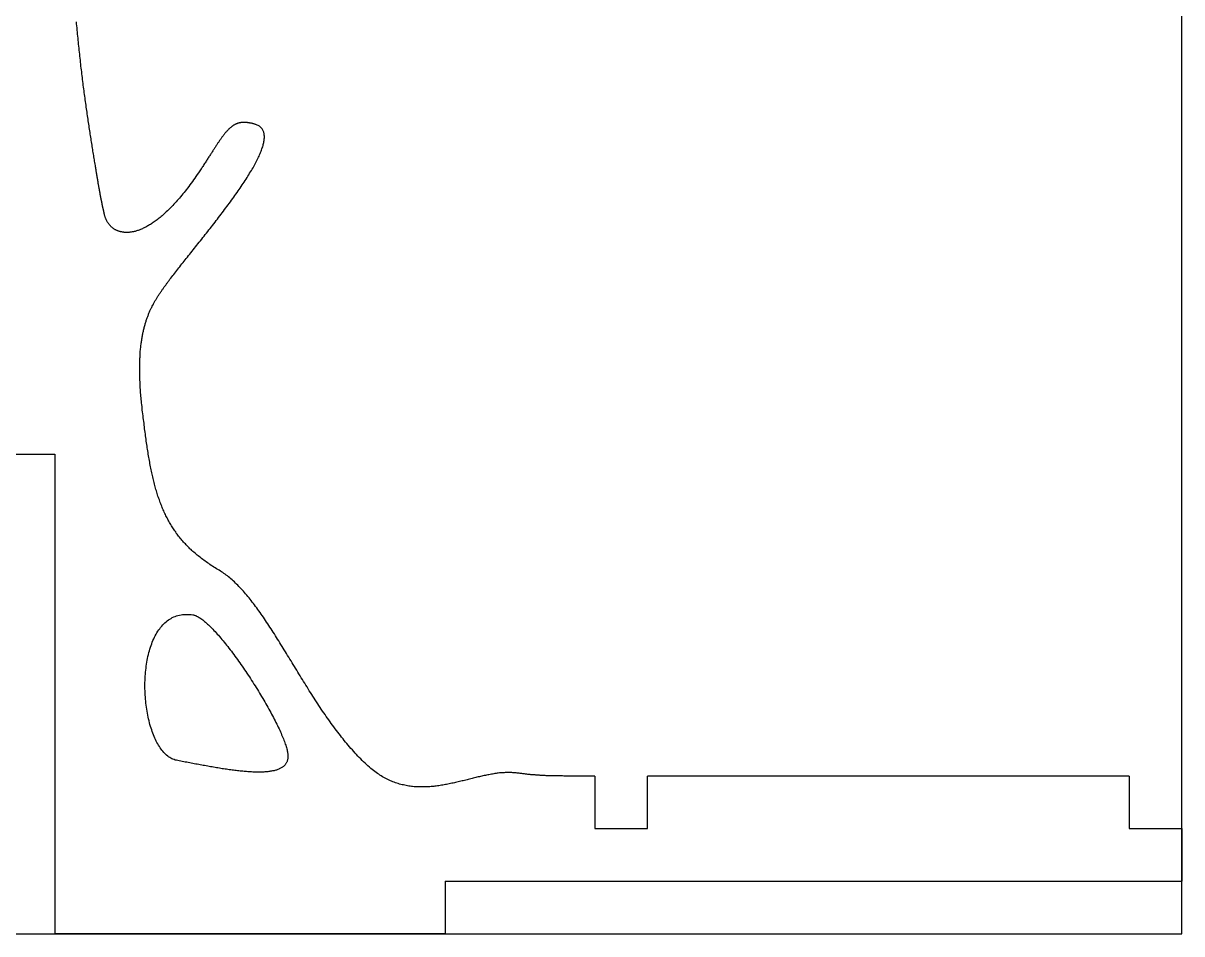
# Model space of a CAD drawing. Extents: x -220 to 640, y 0 to 300.
# Drawn here: x -130.1 to -20, y 0 to 86.6 of the extents above; entities that cross this region are included whole.
import ezdxf

# ---------------------------------------------------------------- set-up
doc = ezdxf.new("R2010")
doc.units = 0
doc.layers.get('0').update_dxf_attribs({"linetype": 'CONTINUOUS'})
doc.layers.add('FT_MACHINE', color=253, linetype='CONTINUOUS')

msp = doc.modelspace()

# ---------------------------------------------------------------- linework, layer by layer
for p, q in [((-132.09, 45.61), (-127.09, 45.61)), ((-127.09, 45.61), (-127.09, 0)), ((-75.78, 15), (-75.78, 10)), ((-25, 15), (-70.78, 15)), ((-70.78, 10), (-70.78, 15)), ((-25, 15), (-25, 10)), ((-75.78, 10), (-70.78, 10)), ((-25, 10), (-20, 10)), ((-20, 10), (-20, 5)), ((-90, 5), (-20, 5)), ((-90, 5), (-90, 0)), ((-90, 0), (-127.09, 0))]:
    msp.add_line(p, q)
for points in [[(-123.24, 73.05, 0), (-123.27, 73.18, 0), (-123.29, 73.31, 0), (-123.31, 73.44, 0), (-123.33, 73.58, 0), (-123.35, 73.71, 0), (-123.38, 73.85, 0), (-123.4, 73.99, 0), (-123.42, 74.13, 0), (-123.44, 74.27, 0), (-123.47, 74.41, 0), (-123.49, 74.55, 0), (-123.51, 74.69, 0), (-123.53, 74.84, 0), (-123.56, 74.98, 0), (-123.58, 75.13, 0), (-123.61, 75.28, 0), (-123.63, 75.43, 0), (-123.65, 75.57, 0), (-123.68, 75.73, 0), (-123.7, 75.88, 0), (-123.72, 76.03, 0), (-123.75, 76.18, 0), (-123.77, 76.34, 0), (-123.8, 76.49, 0), (-123.82, 76.65, 0), (-123.84, 76.81, 0), (-123.87, 76.97, 0), (-123.89, 77.13, 0), (-123.91, 77.29, 0), (-123.94, 77.45, 0), (-123.96, 77.61, 0), (-123.99, 77.77, 0), (-124.01, 77.94, 0), (-124.03, 78.1, 0), (-124.06, 78.27, 0), (-124.08, 78.43, 0), (-124.11, 78.6, 0), (-124.13, 78.77, 0), (-124.15, 78.94, 0), (-124.18, 79.11, 0), (-124.2, 79.28, 0), (-124.22, 79.45, 0), (-124.25, 79.62, 0), (-124.27, 79.8, 0), (-124.29, 79.97, 0), (-124.32, 80.15, 0), (-124.34, 80.32, 0), (-124.36, 80.5, 0), (-124.39, 80.68, 0), (-124.41, 80.85, 0), (-124.43, 81.03, 0), (-124.45, 81.21, 0), (-124.48, 81.39, 0), (-124.5, 81.57, 0), (-124.52, 81.76, 0), (-124.54, 81.94, 0), (-124.56, 82.12, 0), (-124.59, 82.3, 0), (-124.61, 82.49, 0), (-124.63, 82.67, 0), (-124.65, 82.86, 0), (-124.67, 83.05, 0), (-124.69, 83.23, 0), (-124.71, 83.42, 0), (-124.73, 83.61, 0), (-124.75, 83.8, 0), (-124.77, 83.99, 0), (-124.79, 84.18, 0), (-124.81, 84.37, 0), (-124.83, 84.56, 0), (-124.85, 84.75, 0), (-124.87, 84.95, 0), (-124.89, 85.14, 0), (-124.91, 85.33, 0), (-124.93, 85.53, 0), (-124.95, 85.72, 0), (-124.96, 85.92, 0), (-124.98, 86.12, 0), (-125, 86.31, 0), (-125.02, 86.51, 0), (-125.03, 86.71, 0)], [(-108.01, 76.94, 0), (-108.07, 76.96, 0), (-108.13, 76.97, 0), (-108.18, 76.99, 0), (-108.24, 77.01, 0), (-108.29, 77.02, 0), (-108.35, 77.03, 0), (-108.4, 77.05, 0), (-108.45, 77.06, 0), (-108.5, 77.07, 0), (-108.56, 77.08, 0), (-108.61, 77.09, 0), (-108.66, 77.1, 0), (-108.71, 77.11, 0), (-108.75, 77.11, 0), (-108.8, 77.12, 0), (-108.85, 77.13, 0), (-108.9, 77.13, 0), (-108.94, 77.13, 0), (-108.99, 77.14, 0), (-109.04, 77.14, 0), (-109.08, 77.14, 0), (-109.12, 77.14, 0), (-109.17, 77.14, 0), (-109.21, 77.14, 0), (-109.25, 77.14, 0), (-109.3, 77.13, 0), (-109.34, 77.13, 0), (-109.38, 77.12, 0), (-109.42, 77.12, 0), (-109.46, 77.11, 0), (-109.5, 77.1, 0), (-109.54, 77.09, 0), (-109.58, 77.09, 0), (-109.62, 77.08, 0), (-109.66, 77.06, 0), (-109.7, 77.05, 0), (-109.74, 77.04, 0), (-109.78, 77.03, 0), (-109.81, 77.01, 0), (-109.85, 77, 0), (-109.89, 76.98, 0), (-109.92, 76.96, 0), (-109.96, 76.94, 0), (-110, 76.93, 0), (-110.03, 76.91, 0), (-110.07, 76.89, 0), (-110.1, 76.86, 0), (-110.14, 76.84, 0), (-110.17, 76.82, 0), (-110.21, 76.79, 0), (-110.24, 76.77, 0), (-110.28, 76.74, 0), (-110.31, 76.72, 0), (-110.35, 76.69, 0), (-110.38, 76.66, 0), (-110.42, 76.63, 0), (-110.45, 76.6, 0), (-110.49, 76.57, 0), (-110.52, 76.54, 0), (-110.55, 76.51, 0), (-110.59, 76.47, 0), (-110.62, 76.44, 0), (-110.66, 76.4, 0), (-110.69, 76.37, 0), (-110.72, 76.33, 0), (-110.76, 76.29, 0), (-110.79, 76.25, 0), (-110.83, 76.21, 0), (-110.86, 76.17, 0), (-110.9, 76.13, 0), (-110.93, 76.09, 0), (-110.97, 76.05, 0), (-111, 76, 0), (-111.04, 75.96, 0), (-111.07, 75.91, 0), (-111.11, 75.87, 0), (-111.14, 75.82, 0), (-111.18, 75.77, 0), (-111.22, 75.72, 0), (-111.25, 75.67, 0), (-111.29, 75.62, 0), (-111.32, 75.57, 0), (-111.36, 75.52, 0), (-111.4, 75.46, 0), (-111.44, 75.41, 0), (-111.47, 75.35, 0), (-111.51, 75.3, 0), (-111.55, 75.24, 0), (-111.59, 75.18, 0), (-111.63, 75.13, 0), (-111.67, 75.07, 0), (-111.71, 75.01, 0), (-111.75, 74.94, 0), (-111.79, 74.88, 0), (-111.83, 74.82, 0), (-111.87, 74.76, 0), (-111.91, 74.69, 0), (-111.96, 74.63, 0), (-112, 74.56, 0), (-112.04, 74.49, 0), (-112.09, 74.42, 0), (-112.13, 74.35, 0), (-112.18, 74.28, 0), (-112.22, 74.21, 0), (-112.27, 74.14, 0), (-112.31, 74.07, 0), (-112.36, 74, 0), (-112.41, 73.92, 0), (-112.46, 73.85, 0), (-112.51, 73.77, 0), (-112.56, 73.69, 0), (-112.61, 73.62, 0), (-112.66, 73.54, 0), (-112.71, 73.46, 0), (-112.76, 73.38, 0), (-112.81, 73.3, 0), (-112.87, 73.22, 0), (-112.92, 73.13, 0), (-112.97, 73.05, 0), (-113.03, 72.96, 0), (-113.09, 72.88, 0), (-113.14, 72.79, 0), (-113.2, 72.71, 0), (-113.26, 72.62, 0), (-113.32, 72.53, 0), (-113.38, 72.44, 0), (-113.44, 72.35, 0)], [(-116.4, 61.9, 0), (-116.32, 62, 0), (-116.23, 62.11, 0), (-116.15, 62.23, 0), (-116.06, 62.34, 0), (-115.98, 62.45, 0), (-115.89, 62.57, 0), (-115.8, 62.69, 0), (-115.7, 62.81, 0), (-115.61, 62.93, 0), (-115.51, 63.05, 0), (-115.42, 63.17, 0), (-115.32, 63.3, 0), (-115.22, 63.42, 0), (-115.12, 63.55, 0), (-115.02, 63.68, 0), (-114.91, 63.81, 0), (-114.81, 63.94, 0), (-114.7, 64.07, 0), (-114.6, 64.21, 0), (-114.49, 64.34, 0), (-114.38, 64.48, 0), (-114.27, 64.62, 0), (-114.16, 64.75, 0), (-114.05, 64.89, 0), (-113.94, 65.03, 0), (-113.83, 65.17, 0), (-113.72, 65.31, 0), (-113.6, 65.46, 0), (-113.49, 65.6, 0), (-113.38, 65.74, 0), (-113.26, 65.89, 0), (-113.14, 66.03, 0), (-113.03, 66.18, 0), (-112.91, 66.32, 0), (-112.8, 66.47, 0), (-112.68, 66.61, 0), (-112.57, 66.76, 0), (-112.45, 66.91, 0), (-112.33, 67.06, 0), (-112.22, 67.21, 0), (-112.1, 67.35, 0), (-111.99, 67.5, 0), (-111.87, 67.65, 0), (-111.76, 67.8, 0), (-111.64, 67.95, 0), (-111.53, 68.1, 0), (-111.41, 68.25, 0), (-111.3, 68.4, 0), (-111.18, 68.55, 0), (-111.07, 68.7, 0), (-110.96, 68.85, 0), (-110.85, 69, 0), (-110.74, 69.15, 0), (-110.63, 69.29, 0), (-110.52, 69.44, 0), (-110.41, 69.59, 0), (-110.3, 69.74, 0), (-110.19, 69.89, 0), (-110.09, 70.03, 0), (-109.98, 70.18, 0), (-109.88, 70.32, 0), (-109.78, 70.47, 0), (-109.68, 70.62, 0), (-109.58, 70.76, 0), (-109.48, 70.9, 0), (-109.38, 71.05, 0), (-109.29, 71.19, 0), (-109.19, 71.33, 0), (-109.1, 71.47, 0), (-109.01, 71.61, 0), (-108.92, 71.75, 0), (-108.83, 71.89, 0), (-108.74, 72.02, 0), (-108.66, 72.16, 0), (-108.58, 72.3, 0), (-108.5, 72.43, 0), (-108.42, 72.56, 0), (-108.34, 72.69, 0), (-108.26, 72.82, 0), (-108.19, 72.95, 0), (-108.12, 73.08, 0), (-108.05, 73.21, 0), (-107.98, 73.33, 0), (-107.92, 73.46, 0), (-107.86, 73.58, 0), (-107.8, 73.7, 0), (-107.74, 73.82, 0), (-107.69, 73.94, 0), (-107.64, 74.06, 0), (-107.58, 74.17, 0), (-107.54, 74.28, 0), (-107.49, 74.4, 0), (-107.45, 74.51, 0), (-107.41, 74.61, 0), (-107.38, 74.72, 0), (-107.34, 74.82, 0), (-107.31, 74.93, 0), (-107.29, 75.03, 0), (-107.26, 75.13, 0), (-107.24, 75.22, 0), (-107.22, 75.32, 0), (-107.21, 75.41, 0), (-107.2, 75.5, 0), (-107.19, 75.59, 0), (-107.18, 75.67, 0), (-107.18, 75.76, 0), (-107.18, 75.84, 0), (-107.19, 75.92, 0), (-107.2, 76, 0), (-107.21, 76.07, 0), (-107.22, 76.14, 0), (-107.24, 76.21, 0), (-107.27, 76.28, 0), (-107.29, 76.34, 0), (-107.33, 76.41, 0), (-107.36, 76.47, 0), (-107.4, 76.52, 0), (-107.44, 76.58, 0), (-107.49, 76.63, 0), (-107.54, 76.68, 0), (-107.59, 76.72, 0), (-107.65, 76.77, 0), (-107.72, 76.81, 0), (-107.78, 76.84, 0), (-107.86, 76.88, 0), (-107.93, 76.91, 0), (-108.01, 76.94, 0)], [(-122.36, 68.32, 0), (-122.37, 68.36, 0), (-122.38, 68.4, 0), (-122.39, 68.45, 0), (-122.4, 68.49, 0), (-122.41, 68.53, 0), (-122.42, 68.57, 0), (-122.43, 68.61, 0), (-122.44, 68.65, 0), (-122.45, 68.69, 0), (-122.45, 68.73, 0), (-122.46, 68.77, 0), (-122.47, 68.82, 0), (-122.48, 68.86, 0), (-122.49, 68.9, 0), (-122.5, 68.94, 0), (-122.51, 68.98, 0), (-122.52, 69.02, 0), (-122.53, 69.06, 0), (-122.54, 69.1, 0), (-122.55, 69.14, 0), (-122.55, 69.18, 0), (-122.56, 69.22, 0), (-122.57, 69.26, 0), (-122.58, 69.3, 0), (-122.59, 69.34, 0), (-122.6, 69.38, 0), (-122.6, 69.42, 0), (-122.61, 69.46, 0), (-122.62, 69.5, 0), (-122.63, 69.54, 0), (-122.64, 69.58, 0), (-122.64, 69.62, 0), (-122.65, 69.66, 0), (-122.66, 69.7, 0), (-122.67, 69.74, 0), (-122.68, 69.78, 0), (-122.68, 69.82, 0), (-122.69, 69.86, 0), (-122.7, 69.9, 0), (-122.71, 69.94, 0), (-122.72, 69.98, 0), (-122.72, 70.02, 0), (-122.73, 70.06, 0), (-122.74, 70.09, 0), (-122.75, 70.13, 0), (-122.75, 70.17, 0), (-122.76, 70.21, 0), (-122.77, 70.25, 0), (-122.77, 70.29, 0), (-122.78, 70.33, 0), (-122.79, 70.37, 0), (-122.8, 70.4, 0), (-122.8, 70.44, 0), (-122.81, 70.48, 0), (-122.82, 70.52, 0), (-122.82, 70.56, 0), (-122.83, 70.59, 0), (-122.84, 70.63, 0), (-122.84, 70.67, 0), (-122.85, 70.71, 0), (-122.86, 70.75, 0), (-122.86, 70.78, 0), (-122.87, 70.82, 0), (-122.88, 70.86, 0), (-122.89, 70.9, 0), (-122.89, 70.93, 0), (-122.9, 70.97, 0), (-122.91, 71.01, 0), (-122.91, 71.04, 0), (-122.92, 71.08, 0), (-122.92, 71.12, 0), (-122.93, 71.16, 0), (-122.94, 71.19, 0), (-122.94, 71.23, 0), (-122.95, 71.27, 0), (-122.96, 71.3, 0), (-122.96, 71.34, 0), (-122.97, 71.37, 0), (-122.97, 71.41, 0), (-122.98, 71.45, 0), (-122.99, 71.48, 0), (-122.99, 71.52, 0), (-123, 71.55, 0), (-123, 71.59, 0), (-123.01, 71.63, 0), (-123.02, 71.66, 0), (-123.02, 71.7, 0), (-123.03, 71.73, 0), (-123.03, 71.77, 0), (-123.04, 71.8, 0), (-123.05, 71.84, 0), (-123.05, 71.87, 0), (-123.06, 71.91, 0), (-123.06, 71.94, 0), (-123.07, 71.98, 0), (-123.08, 72.01, 0), (-123.08, 72.05, 0), (-123.09, 72.08, 0), (-123.09, 72.12, 0), (-123.1, 72.15, 0), (-123.1, 72.19, 0), (-123.11, 72.22, 0), (-123.11, 72.25, 0), (-123.12, 72.29, 0), (-123.12, 72.32, 0), (-123.13, 72.36, 0), (-123.14, 72.39, 0), (-123.14, 72.42, 0), (-123.15, 72.46, 0), (-123.15, 72.49, 0), (-123.16, 72.52, 0), (-123.16, 72.56, 0), (-123.17, 72.59, 0), (-123.17, 72.62, 0), (-123.18, 72.66, 0), (-123.19, 72.69, 0), (-123.19, 72.72, 0), (-123.2, 72.76, 0), (-123.2, 72.79, 0), (-123.21, 72.82, 0), (-123.21, 72.85, 0), (-123.22, 72.89, 0), (-123.22, 72.92, 0), (-123.23, 72.95, 0), (-123.23, 72.98, 0), (-123.24, 73.01, 0), (-123.24, 73.05, 0)], [(-113.44, 72.35, 0), (-113.56, 72.17, 0), (-113.68, 72, 0), (-113.79, 71.84, 0), (-113.91, 71.67, 0), (-114.02, 71.51, 0), (-114.14, 71.36, 0), (-114.25, 71.2, 0), (-114.37, 71.05, 0), (-114.48, 70.9, 0), (-114.59, 70.76, 0), (-114.7, 70.61, 0), (-114.81, 70.48, 0), (-114.92, 70.34, 0), (-115.03, 70.21, 0), (-115.14, 70.07, 0), (-115.25, 69.95, 0), (-115.36, 69.82, 0), (-115.47, 69.7, 0), (-115.57, 69.58, 0), (-115.68, 69.46, 0), (-115.78, 69.35, 0), (-115.89, 69.24, 0), (-115.99, 69.13, 0), (-116.1, 69.03, 0), (-116.2, 68.92, 0), (-116.3, 68.82, 0), (-116.4, 68.72, 0), (-116.5, 68.63, 0), (-116.6, 68.54, 0), (-116.7, 68.45, 0), (-116.8, 68.36, 0), (-116.9, 68.27, 0), (-116.99, 68.19, 0), (-117.09, 68.11, 0), (-117.18, 68.03, 0), (-117.28, 67.96, 0), (-117.37, 67.89, 0), (-117.47, 67.82, 0), (-117.56, 67.75, 0), (-117.65, 67.68, 0), (-117.74, 67.62, 0), (-117.83, 67.56, 0), (-117.92, 67.5, 0), (-118.01, 67.44, 0), (-118.1, 67.39, 0), (-118.19, 67.34, 0), (-118.27, 67.29, 0), (-118.36, 67.24, 0), (-118.44, 67.19, 0), (-118.53, 67.15, 0), (-118.61, 67.11, 0), (-118.69, 67.07, 0), (-118.77, 67.03, 0), (-118.85, 67, 0), (-118.94, 66.96, 0), (-119.01, 66.93, 0), (-119.09, 66.9, 0), (-119.17, 66.87, 0), (-119.25, 66.85, 0), (-119.32, 66.82, 0), (-119.4, 66.8, 0), (-119.47, 66.78, 0), (-119.55, 66.76, 0), (-119.62, 66.75, 0), (-119.69, 66.73, 0), (-119.76, 66.72, 0), (-119.83, 66.71, 0), (-119.9, 66.7, 0), (-119.97, 66.69, 0), (-120.04, 66.68, 0), (-120.11, 66.68, 0), (-120.17, 66.68, 0), (-120.24, 66.67, 0), (-120.3, 66.67, 0), (-120.36, 66.68, 0), (-120.43, 66.68, 0), (-120.49, 66.68, 0), (-120.55, 66.69, 0), (-120.61, 66.7, 0), (-120.67, 66.71, 0), (-120.73, 66.72, 0), (-120.78, 66.73, 0), (-120.84, 66.74, 0), (-120.89, 66.76, 0), (-120.95, 66.77, 0), (-121, 66.79, 0), (-121.06, 66.81, 0), (-121.11, 66.83, 0), (-121.16, 66.85, 0), (-121.21, 66.87, 0), (-121.26, 66.89, 0), (-121.31, 66.92, 0), (-121.35, 66.94, 0), (-121.4, 66.97, 0), (-121.44, 67, 0), (-121.49, 67.03, 0), (-121.53, 67.06, 0), (-121.57, 67.09, 0), (-121.61, 67.12, 0), (-121.65, 67.15, 0), (-121.69, 67.18, 0), (-121.73, 67.22, 0), (-121.77, 67.25, 0), (-121.81, 67.29, 0), (-121.84, 67.33, 0), (-121.88, 67.37, 0), (-121.91, 67.41, 0), (-121.94, 67.44, 0), (-121.97, 67.49, 0), (-122, 67.53, 0), (-122.03, 67.57, 0), (-122.06, 67.61, 0), (-122.09, 67.65, 0), (-122.11, 67.7, 0), (-122.14, 67.74, 0), (-122.16, 67.79, 0), (-122.19, 67.83, 0), (-122.21, 67.88, 0), (-122.23, 67.93, 0), (-122.25, 67.98, 0), (-122.27, 68.02, 0), (-122.29, 68.07, 0), (-122.3, 68.12, 0), (-122.32, 68.17, 0), (-122.33, 68.22, 0), (-122.35, 68.27, 0), (-122.36, 68.32, 0)], [(-118.78, 49.79, 0), (-118.8, 49.96, 0), (-118.81, 50.13, 0), (-118.83, 50.3, 0), (-118.85, 50.47, 0), (-118.87, 50.63, 0), (-118.88, 50.8, 0), (-118.9, 50.96, 0), (-118.91, 51.12, 0), (-118.92, 51.28, 0), (-118.94, 51.43, 0), (-118.95, 51.59, 0), (-118.96, 51.74, 0), (-118.97, 51.89, 0), (-118.98, 52.04, 0), (-118.99, 52.19, 0), (-119, 52.34, 0), (-119, 52.48, 0), (-119.01, 52.63, 0), (-119.01, 52.77, 0), (-119.02, 52.91, 0), (-119.02, 53.05, 0), (-119.03, 53.19, 0), (-119.03, 53.32, 0), (-119.03, 53.45, 0), (-119.03, 53.59, 0), (-119.03, 53.72, 0), (-119.03, 53.85, 0), (-119.03, 53.98, 0), (-119.03, 54.1, 0), (-119.03, 54.23, 0), (-119.02, 54.35, 0), (-119.02, 54.47, 0), (-119.02, 54.59, 0), (-119.01, 54.71, 0), (-119, 54.83, 0), (-119, 54.95, 0), (-118.99, 55.07, 0), (-118.98, 55.18, 0), (-118.97, 55.29, 0), (-118.97, 55.4, 0), (-118.95, 55.51, 0), (-118.94, 55.62, 0), (-118.93, 55.73, 0), (-118.92, 55.84, 0), (-118.91, 55.94, 0), (-118.9, 56.05, 0), (-118.88, 56.15, 0), (-118.87, 56.25, 0), (-118.86, 56.35, 0), (-118.84, 56.45, 0), (-118.83, 56.55, 0), (-118.81, 56.65, 0), (-118.79, 56.75, 0), (-118.77, 56.84, 0), (-118.76, 56.94, 0), (-118.74, 57.03, 0), (-118.72, 57.12, 0), (-118.7, 57.21, 0), (-118.68, 57.3, 0), (-118.66, 57.39, 0), (-118.64, 57.48, 0), (-118.62, 57.57, 0), (-118.59, 57.65, 0), (-118.57, 57.74, 0), (-118.55, 57.82, 0), (-118.52, 57.91, 0), (-118.5, 57.99, 0), (-118.48, 58.07, 0), (-118.45, 58.15, 0), (-118.42, 58.23, 0), (-118.4, 58.31, 0), (-118.37, 58.39, 0), (-118.35, 58.47, 0), (-118.32, 58.55, 0), (-118.29, 58.62, 0), (-118.26, 58.7, 0), (-118.23, 58.77, 0), (-118.2, 58.85, 0), (-118.18, 58.92, 0), (-118.15, 58.99, 0), (-118.12, 59.06, 0), (-118.09, 59.13, 0), (-118.06, 59.21, 0), (-118.02, 59.28, 0), (-117.99, 59.34, 0), (-117.96, 59.41, 0), (-117.93, 59.48, 0), (-117.89, 59.55, 0), (-117.86, 59.62, 0), (-117.83, 59.68, 0), (-117.79, 59.75, 0), (-117.76, 59.81, 0), (-117.72, 59.88, 0), (-117.69, 59.94, 0), (-117.66, 60.01, 0), (-117.62, 60.07, 0), (-117.58, 60.13, 0), (-117.55, 60.2, 0), (-117.51, 60.26, 0), (-117.47, 60.32, 0), (-117.44, 60.38, 0), (-117.4, 60.44, 0), (-117.36, 60.5, 0), (-117.33, 60.56, 0), (-117.29, 60.62, 0), (-117.25, 60.68, 0), (-117.21, 60.74, 0), (-117.17, 60.8, 0), (-117.13, 60.86, 0), (-117.09, 60.92, 0), (-117.05, 60.98, 0), (-117.01, 61.04, 0), (-116.97, 61.1, 0), (-116.93, 61.15, 0), (-116.89, 61.21, 0), (-116.85, 61.27, 0), (-116.81, 61.33, 0), (-116.77, 61.38, 0), (-116.73, 61.44, 0), (-116.69, 61.5, 0), (-116.65, 61.56, 0), (-116.61, 61.61, 0), (-116.56, 61.67, 0), (-116.52, 61.73, 0), (-116.48, 61.78, 0), (-116.44, 61.84, 0), (-116.4, 61.9, 0)], [(-111.47, 34.56, 0), (-111.6, 34.63, 0), (-111.73, 34.71, 0), (-111.86, 34.79, 0), (-111.98, 34.87, 0), (-112.11, 34.95, 0), (-112.23, 35.03, 0), (-112.35, 35.11, 0), (-112.47, 35.19, 0), (-112.59, 35.27, 0), (-112.7, 35.35, 0), (-112.82, 35.43, 0), (-112.93, 35.51, 0), (-113.04, 35.59, 0), (-113.15, 35.67, 0), (-113.25, 35.76, 0), (-113.36, 35.84, 0), (-113.47, 35.92, 0), (-113.57, 36.01, 0), (-113.67, 36.09, 0), (-113.77, 36.18, 0), (-113.87, 36.27, 0), (-113.97, 36.35, 0), (-114.06, 36.44, 0), (-114.15, 36.53, 0), (-114.25, 36.61, 0), (-114.34, 36.7, 0), (-114.43, 36.79, 0), (-114.52, 36.88, 0), (-114.6, 36.97, 0), (-114.69, 37.06, 0), (-114.77, 37.15, 0), (-114.86, 37.24, 0), (-114.94, 37.34, 0), (-115.02, 37.43, 0), (-115.1, 37.52, 0), (-115.17, 37.62, 0), (-115.25, 37.71, 0), (-115.33, 37.81, 0), (-115.4, 37.9, 0), (-115.47, 38, 0), (-115.55, 38.1, 0), (-115.61, 38.2, 0), (-115.69, 38.3, 0), (-115.75, 38.4, 0), (-115.82, 38.5, 0), (-115.89, 38.6, 0), (-115.95, 38.7, 0), (-116.01, 38.8, 0), (-116.08, 38.9, 0), (-116.14, 39.01, 0), (-116.2, 39.11, 0), (-116.26, 39.22, 0), (-116.32, 39.32, 0), (-116.37, 39.43, 0), (-116.43, 39.54, 0), (-116.48, 39.65, 0), (-116.54, 39.75, 0), (-116.59, 39.86, 0), (-116.64, 39.97, 0), (-116.7, 40.09, 0), (-116.75, 40.2, 0), (-116.8, 40.31, 0), (-116.85, 40.42, 0), (-116.89, 40.54, 0), (-116.94, 40.66, 0), (-116.99, 40.77, 0), (-117.03, 40.89, 0), (-117.08, 41.01, 0), (-117.12, 41.13, 0), (-117.16, 41.25, 0), (-117.21, 41.37, 0), (-117.25, 41.49, 0), (-117.29, 41.61, 0), (-117.33, 41.73, 0), (-117.37, 41.86, 0), (-117.41, 41.98, 0), (-117.44, 42.11, 0), (-117.48, 42.24, 0), (-117.52, 42.37, 0), (-117.55, 42.49, 0), (-117.59, 42.62, 0), (-117.62, 42.76, 0), (-117.66, 42.89, 0), (-117.69, 43.02, 0), (-117.72, 43.15, 0), (-117.76, 43.29, 0), (-117.79, 43.43, 0), (-117.82, 43.56, 0), (-117.85, 43.7, 0), (-117.88, 43.84, 0), (-117.91, 43.98, 0), (-117.94, 44.12, 0), (-117.97, 44.26, 0), (-118, 44.41, 0), (-118.03, 44.55, 0), (-118.05, 44.7, 0), (-118.08, 44.84, 0), (-118.11, 44.99, 0), (-118.13, 45.14, 0), (-118.16, 45.29, 0), (-118.18, 45.44, 0), (-118.21, 45.59, 0), (-118.23, 45.75, 0), (-118.26, 45.9, 0), (-118.28, 46.06, 0), (-118.31, 46.21, 0), (-118.33, 46.37, 0), (-118.36, 46.53, 0), (-118.38, 46.69, 0), (-118.4, 46.85, 0), (-118.42, 47.02, 0), (-118.45, 47.18, 0), (-118.47, 47.34, 0), (-118.49, 47.51, 0), (-118.51, 47.68, 0), (-118.54, 47.85, 0), (-118.56, 48.02, 0), (-118.58, 48.19, 0), (-118.6, 48.36, 0), (-118.62, 48.54, 0), (-118.64, 48.71, 0), (-118.67, 48.89, 0), (-118.69, 49.06, 0), (-118.71, 49.24, 0), (-118.73, 49.42, 0), (-118.75, 49.61, 0), (-118.78, 49.79, 0)], [(-97.06, 15.72, 0), (-97.2, 15.84, 0), (-97.34, 15.97, 0), (-97.47, 16.1, 0), (-97.61, 16.23, 0), (-97.75, 16.36, 0), (-97.89, 16.49, 0), (-98.02, 16.63, 0), (-98.16, 16.77, 0), (-98.29, 16.9, 0), (-98.42, 17.05, 0), (-98.56, 17.19, 0), (-98.69, 17.33, 0), (-98.82, 17.48, 0), (-98.95, 17.62, 0), (-99.08, 17.77, 0), (-99.21, 17.92, 0), (-99.33, 18.08, 0), (-99.46, 18.23, 0), (-99.59, 18.38, 0), (-99.71, 18.54, 0), (-99.84, 18.7, 0), (-99.96, 18.86, 0), (-100.09, 19.02, 0), (-100.21, 19.18, 0), (-100.33, 19.34, 0), (-100.46, 19.5, 0), (-100.58, 19.67, 0), (-100.7, 19.83, 0), (-100.82, 20, 0), (-100.94, 20.16, 0), (-101.06, 20.33, 0), (-101.18, 20.5, 0), (-101.3, 20.67, 0), (-101.42, 20.84, 0), (-101.53, 21.01, 0), (-101.65, 21.18, 0), (-101.77, 21.36, 0), (-101.88, 21.53, 0), (-102, 21.7, 0), (-102.11, 21.88, 0), (-102.23, 22.05, 0), (-102.34, 22.23, 0), (-102.45, 22.4, 0), (-102.57, 22.58, 0), (-102.68, 22.76, 0), (-102.79, 22.93, 0), (-102.91, 23.11, 0), (-103.02, 23.29, 0), (-103.13, 23.47, 0), (-103.24, 23.64, 0), (-103.35, 23.82, 0), (-103.46, 24, 0), (-103.57, 24.18, 0), (-103.68, 24.35, 0), (-103.79, 24.53, 0), (-103.9, 24.71, 0), (-104, 24.89, 0), (-104.11, 25.06, 0), (-104.22, 25.24, 0), (-104.33, 25.42, 0), (-104.44, 25.59, 0), (-104.54, 25.77, 0), (-104.65, 25.95, 0), (-104.76, 26.12, 0), (-104.86, 26.3, 0), (-104.97, 26.47, 0), (-105.08, 26.64, 0), (-105.18, 26.82, 0), (-105.29, 26.99, 0), (-105.39, 27.16, 0), (-105.5, 27.33, 0), (-105.61, 27.5, 0), (-105.71, 27.67, 0), (-105.82, 27.84, 0), (-105.92, 28.01, 0), (-106.03, 28.18, 0), (-106.13, 28.34, 0), (-106.23, 28.51, 0), (-106.34, 28.67, 0), (-106.44, 28.83, 0), (-106.55, 29, 0), (-106.65, 29.16, 0), (-106.76, 29.32, 0), (-106.86, 29.48, 0), (-106.97, 29.63, 0), (-107.07, 29.79, 0), (-107.18, 29.94, 0), (-107.28, 30.1, 0), (-107.39, 30.25, 0), (-107.49, 30.4, 0), (-107.59, 30.55, 0), (-107.7, 30.69, 0), (-107.8, 30.84, 0), (-107.91, 30.98, 0), (-108.01, 31.13, 0), (-108.12, 31.27, 0), (-108.22, 31.4, 0), (-108.33, 31.54, 0), (-108.43, 31.68, 0), (-108.54, 31.81, 0), (-108.64, 31.94, 0), (-108.75, 32.07, 0), (-108.86, 32.2, 0), (-108.96, 32.32, 0), (-109.07, 32.45, 0), (-109.17, 32.57, 0), (-109.28, 32.69, 0), (-109.39, 32.8, 0), (-109.5, 32.92, 0), (-109.6, 33.03, 0), (-109.71, 33.14, 0), (-109.82, 33.25, 0), (-109.92, 33.35, 0), (-110.03, 33.46, 0), (-110.14, 33.56, 0), (-110.25, 33.66, 0), (-110.36, 33.75, 0), (-110.47, 33.84, 0), (-110.58, 33.93, 0), (-110.69, 34.02, 0), (-110.8, 34.11, 0), (-110.91, 34.19, 0), (-111.02, 34.27, 0), (-111.13, 34.34, 0), (-111.25, 34.42, 0), (-111.36, 34.49, 0), (-111.47, 34.56, 0)], [(-113.97, 30.33, 0), (-113.9, 30.32, 0), (-113.84, 30.3, 0), (-113.77, 30.27, 0), (-113.69, 30.25, 0), (-113.62, 30.21, 0), (-113.54, 30.17, 0), (-113.46, 30.13, 0), (-113.38, 30.08, 0), (-113.3, 30.03, 0), (-113.22, 29.97, 0), (-113.13, 29.91, 0), (-113.04, 29.84, 0), (-112.95, 29.77, 0), (-112.86, 29.7, 0), (-112.77, 29.62, 0), (-112.67, 29.53, 0), (-112.58, 29.45, 0), (-112.48, 29.36, 0), (-112.38, 29.26, 0), (-112.28, 29.16, 0), (-112.18, 29.06, 0), (-112.08, 28.95, 0), (-111.97, 28.84, 0), (-111.87, 28.73, 0), (-111.76, 28.62, 0), (-111.66, 28.5, 0), (-111.55, 28.38, 0), (-111.44, 28.25, 0), (-111.33, 28.12, 0), (-111.22, 27.99, 0), (-111.11, 27.86, 0), (-111, 27.72, 0), (-110.89, 27.58, 0), (-110.78, 27.44, 0), (-110.66, 27.3, 0), (-110.55, 27.16, 0), (-110.44, 27.01, 0), (-110.32, 26.86, 0), (-110.21, 26.71, 0), (-110.09, 26.55, 0), (-109.98, 26.4, 0), (-109.86, 26.24, 0), (-109.75, 26.08, 0), (-109.63, 25.92, 0), (-109.52, 25.76, 0), (-109.41, 25.6, 0), (-109.29, 25.44, 0), (-109.18, 25.27, 0), (-109.06, 25.1, 0), (-108.95, 24.94, 0), (-108.84, 24.77, 0), (-108.73, 24.6, 0), (-108.61, 24.43, 0), (-108.5, 24.26, 0), (-108.39, 24.09, 0), (-108.28, 23.92, 0), (-108.17, 23.75, 0), (-108.07, 23.58, 0), (-107.96, 23.41, 0), (-107.85, 23.24, 0), (-107.75, 23.07, 0), (-107.64, 22.89, 0), (-107.54, 22.72, 0), (-107.44, 22.55, 0), (-107.34, 22.38, 0), (-107.24, 22.21, 0), (-107.14, 22.04, 0), (-107.04, 21.87, 0), (-106.95, 21.71, 0), (-106.85, 21.54, 0), (-106.76, 21.37, 0), (-106.67, 21.21, 0), (-106.58, 21.05, 0), (-106.49, 20.88, 0), (-106.41, 20.72, 0), (-106.32, 20.56, 0), (-106.24, 20.41, 0), (-106.16, 20.25, 0), (-106.08, 20.09, 0), (-106.01, 19.94, 0), (-105.93, 19.79, 0), (-105.86, 19.64, 0), (-105.79, 19.5, 0), (-105.72, 19.35, 0), (-105.66, 19.21, 0), (-105.6, 19.07, 0), (-105.54, 18.93, 0), (-105.48, 18.79, 0), (-105.43, 18.66, 0), (-105.37, 18.53, 0), (-105.32, 18.41, 0), (-105.28, 18.28, 0), (-105.23, 18.16, 0), (-105.19, 18.04, 0), (-105.15, 17.93, 0), (-105.12, 17.82, 0), (-105.08, 17.71, 0), (-105.06, 17.6, 0), (-105.03, 17.5, 0), (-105.01, 17.4, 0), (-104.99, 17.31, 0), (-104.97, 17.22, 0), (-104.96, 17.13, 0), (-104.95, 17.05, 0), (-104.94, 16.97, 0), (-104.94, 16.9, 0), (-104.94, 16.83, 0), (-104.94, 16.76, 0), (-104.95, 16.69, 0), (-104.96, 16.63, 0), (-104.97, 16.57, 0), (-104.98, 16.5, 0), (-105, 16.45, 0), (-105.02, 16.39, 0), (-105.04, 16.33, 0), (-105.07, 16.28, 0), (-105.1, 16.23, 0), (-105.13, 16.18, 0), (-105.16, 16.13, 0), (-105.2, 16.08, 0), (-105.24, 16.04, 0), (-105.28, 16, 0), (-105.32, 15.95, 0), (-105.37, 15.91, 0), (-105.42, 15.87, 0), (-105.47, 15.84, 0), (-105.52, 15.8, 0), (-105.58, 15.77, 0), (-105.64, 15.74, 0), (-105.7, 15.71, 0), (-105.76, 15.68, 0), (-105.82, 15.65, 0), (-105.89, 15.62, 0), (-105.96, 15.6, 0), (-106.03, 15.57, 0), (-106.1, 15.55, 0), (-106.18, 15.53, 0), (-106.26, 15.51, 0), (-106.34, 15.49, 0), (-106.42, 15.48, 0), (-106.5, 15.46, 0), (-106.59, 15.45, 0), (-106.67, 15.43, 0), (-106.76, 15.42, 0), (-106.85, 15.41, 0), (-106.94, 15.4, 0), (-107.04, 15.39, 0), (-107.13, 15.39, 0), (-107.23, 15.38, 0), (-107.33, 15.38, 0), (-107.43, 15.37, 0), (-107.53, 15.37, 0), (-107.64, 15.37, 0), (-107.74, 15.37, 0), (-107.85, 15.37, 0), (-107.96, 15.37, 0), (-108.07, 15.37, 0), (-108.18, 15.38, 0), (-108.29, 15.38, 0), (-108.41, 15.39, 0), (-108.52, 15.39, 0), (-108.64, 15.4, 0), (-108.75, 15.41, 0), (-108.87, 15.42, 0), (-108.99, 15.43, 0), (-109.11, 15.44, 0), (-109.24, 15.45, 0), (-109.36, 15.46, 0), (-109.48, 15.47, 0), (-109.61, 15.49, 0), (-109.74, 15.5, 0), (-109.86, 15.52, 0), (-109.99, 15.53, 0), (-110.12, 15.55, 0), (-110.25, 15.57, 0), (-110.38, 15.58, 0), (-110.52, 15.6, 0), (-110.65, 15.62, 0), (-110.78, 15.64, 0), (-110.92, 15.66, 0), (-111.05, 15.68, 0), (-111.19, 15.7, 0), (-111.32, 15.72, 0), (-111.46, 15.75, 0), (-111.6, 15.77, 0), (-111.74, 15.79, 0), (-111.87, 15.81, 0), (-112.01, 15.84, 0), (-112.15, 15.86, 0), (-112.29, 15.89, 0), (-112.43, 15.91, 0), (-112.57, 15.94, 0), (-112.71, 15.96, 0), (-112.86, 15.99, 0), (-113, 16.01, 0), (-113.14, 16.04, 0), (-113.28, 16.06, 0), (-113.42, 16.09, 0), (-113.56, 16.12, 0), (-113.71, 16.14, 0), (-113.85, 16.17, 0), (-113.99, 16.2, 0), (-114.14, 16.23, 0), (-114.28, 16.25, 0), (-114.42, 16.28, 0), (-114.56, 16.31, 0), (-114.7, 16.33, 0), (-114.85, 16.36, 0), (-114.99, 16.39, 0), (-115.13, 16.42, 0), (-115.27, 16.44, 0), (-115.41, 16.47, 0), (-115.54, 16.5, 0), (-115.65, 16.52, 0), (-115.76, 16.56, 0), (-115.87, 16.6, 0), (-115.97, 16.65, 0), (-116.08, 16.7, 0), (-116.18, 16.76, 0), (-116.28, 16.83, 0), (-116.37, 16.9, 0), (-116.47, 16.98, 0), (-116.56, 17.06, 0), (-116.65, 17.15, 0), (-116.74, 17.25, 0), (-116.83, 17.35, 0), (-116.91, 17.45, 0), (-117, 17.56, 0), (-117.08, 17.68, 0), (-117.16, 17.8, 0), (-117.24, 17.92, 0), (-117.31, 18.05, 0), (-117.39, 18.18, 0), (-117.46, 18.32, 0), (-117.53, 18.46, 0), (-117.59, 18.61, 0), (-117.66, 18.76, 0), (-117.72, 18.91, 0), (-117.78, 19.07, 0), (-117.84, 19.23, 0), (-117.89, 19.39, 0), (-117.95, 19.56, 0), (-118, 19.72, 0), (-118.05, 19.9, 0), (-118.1, 20.07, 0), (-118.14, 20.25, 0), (-118.18, 20.43, 0), (-118.22, 20.61, 0), (-118.26, 20.79, 0), (-118.3, 20.98, 0), (-118.33, 21.16, 0), (-118.36, 21.35, 0), (-118.39, 21.54, 0), (-118.41, 21.73, 0), (-118.44, 21.93, 0), (-118.46, 22.12, 0), (-118.47, 22.31, 0), (-118.49, 22.51, 0), (-118.5, 22.71, 0), (-118.51, 22.9, 0), (-118.52, 23.1, 0), (-118.53, 23.3, 0), (-118.53, 23.5, 0), (-118.53, 23.69, 0), (-118.53, 23.89, 0), (-118.52, 24.09, 0), (-118.51, 24.28, 0), (-118.5, 24.48, 0), (-118.49, 24.67, 0), (-118.47, 24.87, 0), (-118.45, 25.06, 0), (-118.43, 25.25, 0), (-118.41, 25.44, 0), (-118.38, 25.63, 0), (-118.35, 25.82, 0), (-118.32, 26, 0), (-118.28, 26.19, 0), (-118.25, 26.37, 0), (-118.2, 26.55, 0), (-118.16, 26.73, 0), (-118.11, 26.9, 0), (-118.06, 27.07, 0), (-118.01, 27.24, 0), (-117.95, 27.41, 0), (-117.89, 27.57, 0), (-117.83, 27.73, 0), (-117.77, 27.89, 0), (-117.7, 28.04, 0), (-117.63, 28.19, 0), (-117.55, 28.34, 0), (-117.47, 28.48, 0), (-117.39, 28.62, 0), (-117.31, 28.76, 0), (-117.22, 28.89, 0), (-117.13, 29.01, 0), (-117.04, 29.13, 0), (-116.94, 29.25, 0), (-116.84, 29.36, 0), (-116.74, 29.47, 0), (-116.63, 29.57, 0), (-116.52, 29.66, 0), (-116.41, 29.75, 0), (-116.3, 29.84, 0), (-116.17, 29.92, 0), (-116.05, 29.99, 0), (-115.93, 30.06, 0), (-115.8, 30.12, 0), (-115.66, 30.18, 0), (-115.53, 30.22, 0), (-115.39, 30.27, 0), (-115.24, 30.3, 0), (-115.1, 30.33, 0), (-114.95, 30.35, 0), (-114.79, 30.37, 0), (-114.64, 30.37, 0), (-114.47, 30.37, 0), (-114.31, 30.37, 0), (-114.14, 30.35, 0), (-113.97, 30.33, 0)], [(-75.78, 15, 0), (-75.98, 15, 0), (-76.17, 15, 0), (-76.36, 15, 0), (-76.54, 15, 0), (-76.71, 15, 0), (-76.88, 15, 0), (-77.05, 15, 0), (-77.21, 15, 0), (-77.37, 15, 0), (-77.52, 15, 0), (-77.67, 15, 0), (-77.81, 15, 0), (-77.95, 15, 0), (-78.09, 15, 0), (-78.22, 15, 0), (-78.35, 15, 0), (-78.48, 15, 0), (-78.6, 15, 0), (-78.72, 15, 0), (-78.84, 15.01, 0), (-78.95, 15.01, 0), (-79.06, 15.01, 0), (-79.17, 15.01, 0), (-79.27, 15.01, 0), (-79.37, 15.01, 0), (-79.47, 15.01, 0), (-79.57, 15.01, 0), (-79.66, 15.02, 0), (-79.75, 15.02, 0), (-79.84, 15.02, 0), (-79.93, 15.02, 0), (-80.01, 15.02, 0), (-80.1, 15.02, 0), (-80.18, 15.03, 0), (-80.26, 15.03, 0), (-80.33, 15.03, 0), (-80.41, 15.03, 0), (-80.49, 15.04, 0), (-80.56, 15.04, 0), (-80.63, 15.04, 0), (-80.7, 15.05, 0), (-80.78, 15.05, 0), (-80.85, 15.05, 0), (-80.91, 15.06, 0), (-80.98, 15.06, 0), (-81.05, 15.07, 0), (-81.12, 15.07, 0), (-81.19, 15.08, 0), (-81.25, 15.08, 0), (-81.32, 15.09, 0), (-81.39, 15.09, 0), (-81.45, 15.1, 0), (-81.52, 15.1, 0), (-81.59, 15.11, 0), (-81.66, 15.11, 0), (-81.73, 15.12, 0), (-81.8, 15.13, 0), (-81.87, 15.13, 0), (-81.94, 15.14, 0), (-82.01, 15.15, 0), (-82.08, 15.16, 0), (-82.15, 15.16, 0), (-82.23, 15.17, 0), (-82.31, 15.18, 0), (-82.38, 15.19, 0), (-82.46, 15.2, 0), (-82.55, 15.21, 0), (-82.63, 15.22, 0), (-82.71, 15.23, 0), (-82.8, 15.24, 0), (-82.89, 15.25, 0), (-82.98, 15.26, 0), (-83.07, 15.27, 0), (-83.17, 15.28, 0), (-83.27, 15.29, 0), (-83.37, 15.3, 0), (-83.47, 15.31, 0), (-83.57, 15.32, 0), (-83.67, 15.33, 0), (-83.78, 15.33, 0), (-83.88, 15.33, 0), (-83.99, 15.33, 0), (-84.09, 15.33, 0), (-84.2, 15.33, 0), (-84.3, 15.33, 0), (-84.41, 15.32, 0), (-84.52, 15.31, 0), (-84.62, 15.31, 0), (-84.73, 15.3, 0), (-84.84, 15.29, 0), (-84.95, 15.27, 0), (-85.06, 15.26, 0), (-85.17, 15.24, 0), (-85.28, 15.23, 0), (-85.39, 15.21, 0), (-85.5, 15.19, 0), (-85.61, 15.17, 0), (-85.72, 15.15, 0), (-85.84, 15.13, 0), (-85.95, 15.11, 0), (-86.06, 15.09, 0), (-86.18, 15.06, 0), (-86.29, 15.04, 0), (-86.41, 15.01, 0), (-86.52, 14.99, 0), (-86.64, 14.96, 0), (-86.75, 14.93, 0), (-86.87, 14.91, 0), (-86.98, 14.88, 0), (-87.1, 14.85, 0), (-87.22, 14.82, 0), (-87.33, 14.79, 0), (-87.45, 14.76, 0), (-87.57, 14.74, 0), (-87.69, 14.71, 0), (-87.81, 14.68, 0), (-87.92, 14.65, 0), (-88.04, 14.62, 0), (-88.16, 14.59, 0), (-88.28, 14.56, 0), (-88.4, 14.53, 0), (-88.52, 14.5, 0), (-88.64, 14.47, 0), (-88.76, 14.44, 0), (-88.88, 14.42, 0), (-89.01, 14.39, 0), (-89.13, 14.36, 0), (-89.25, 14.33, 0), (-89.37, 14.31, 0), (-89.49, 14.28, 0), (-89.61, 14.26, 0), (-89.74, 14.23, 0), (-89.86, 14.21, 0), (-89.98, 14.19, 0), (-90.1, 14.16, 0), (-90.23, 14.14, 0), (-90.35, 14.12, 0), (-90.47, 14.1, 0), (-90.6, 14.08, 0), (-90.72, 14.07, 0), (-90.85, 14.05, 0), (-90.97, 14.04, 0), (-91.09, 14.02, 0), (-91.22, 14.01, 0), (-91.34, 14, 0), (-91.47, 13.99, 0), (-91.59, 13.98, 0), (-91.71, 13.97, 0), (-91.84, 13.97, 0), (-91.96, 13.96, 0), (-92.09, 13.96, 0), (-92.21, 13.96, 0), (-92.34, 13.96, 0), (-92.46, 13.96, 0), (-92.59, 13.97, 0), (-92.71, 13.97, 0), (-92.84, 13.98, 0), (-92.96, 13.99, 0), (-93.09, 14, 0), (-93.21, 14.02, 0), (-93.34, 14.03, 0), (-93.46, 14.05, 0), (-93.59, 14.07, 0), (-93.71, 14.1, 0), (-93.84, 14.12, 0), (-93.96, 14.15, 0), (-94.09, 14.18, 0), (-94.21, 14.21, 0), (-94.34, 14.24, 0), (-94.46, 14.28, 0), (-94.59, 14.32, 0), (-94.71, 14.36, 0), (-94.84, 14.41, 0), (-94.96, 14.45, 0), (-95.09, 14.5, 0), (-95.21, 14.56, 0), (-95.33, 14.61, 0), (-95.46, 14.67, 0), (-95.58, 14.73, 0), (-95.71, 14.8, 0), (-95.83, 14.87, 0), (-95.95, 14.94, 0), (-96.08, 15.01, 0), (-96.2, 15.09, 0), (-96.32, 15.17, 0), (-96.44, 15.25, 0), (-96.57, 15.34, 0), (-96.69, 15.43, 0), (-96.81, 15.52, 0), (-96.93, 15.62, 0), (-97.06, 15.72, 0)]]:
    msp.add_polyline3d(points)
at = {"layer": 'FT_MACHINE'}
msp.add_lwpolyline([(-220, 0), (-20, 0), (-20, 300), (-220, 300)], close=True, dxfattribs=at)

doc.saveas('drawing.dxf')
